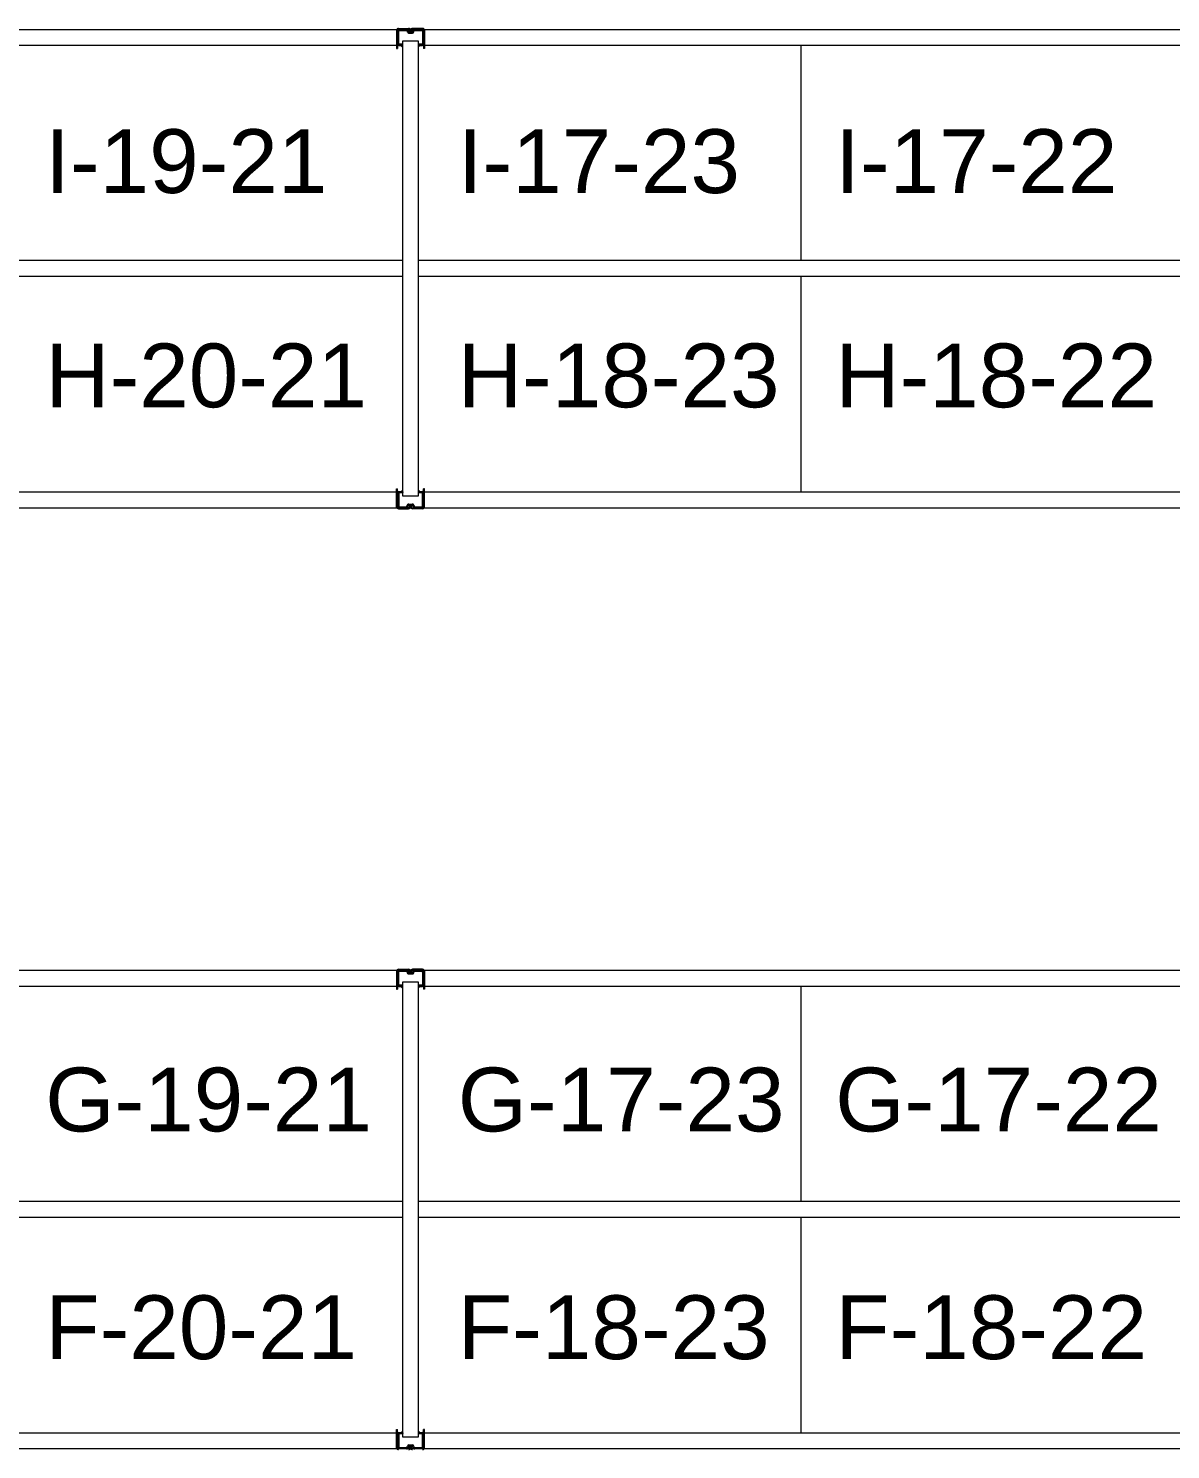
# Model space of a CAD drawing. Header units: inches. Extents: x 2743 to 10591, y -1604 to 5792.
# Drawn here: x 7648.8 to 7792.1, y 4045.9 to 4224.1 of the extents above; entities that cross this region are included whole.
import ezdxf

# ---------------------------------------------------------------- set-up
doc = ezdxf.new("R2010")
doc.units = ezdxf.units.IN
doc.header["$LTSCALE"] = 0.1875
doc.header["$MEASUREMENT"] = 0
for name, color, linetype, lineweight in [('22 Dimension', 7, 'Continuous', 5), ('32 Echelle', 160, 'Continuous', 15), ('33 Poutre', 30, 'Continuous', 15)]:
    doc.layers.add(name, color=color, linetype=linetype, lineweight=lineweight)
doc.styles.add('arial', font='')
doc.styles.get('arial').set_extended_font_data('Arial')

msp = doc.modelspace()

# ---------------------------------------------------------------- hatches: boundary and pattern name
at = {"layer": '32 Echelle'}
for points in [[(7695.77284, 4221.78941), (7695.77284, 4221.97691), (7695.58534, 4221.97691)], [(7695.77284, 4221.78941), (7695.77284, 4221.97691), (7695.58534, 4221.97691)], [(7697.77284, 4221.78941), (7697.77284, 4221.97691), (7697.96034, 4221.97691)], [(7697.77284, 4221.78941), (7697.77284, 4221.97691), (7697.96034, 4221.97691)], [(7695.77284, 4166.16441), (7695.77284, 4165.97691), (7695.58534, 4165.97691)], [(7695.77284, 4166.16441), (7695.77284, 4165.97691), (7695.58534, 4165.97691)], [(7697.77284, 4166.16441), (7697.77284, 4165.97691), (7697.96034, 4165.97691)], [(7697.77284, 4166.16441), (7697.77284, 4165.97691), (7697.96034, 4165.97691)], [(7695.77284, 4103.78941), (7695.77284, 4103.97691), (7695.58534, 4103.97691)], [(7695.77284, 4103.78941), (7695.77284, 4103.97691), (7695.58534, 4103.97691)], [(7697.77284, 4103.78941), (7697.77284, 4103.97691), (7697.96034, 4103.97691)], [(7697.77284, 4103.78941), (7697.77284, 4103.97691), (7697.96034, 4103.97691)], [(7695.77284, 4048.16441), (7695.77284, 4047.97691), (7695.58534, 4047.97691)], [(7695.77284, 4048.16441), (7695.77284, 4047.97691), (7695.58534, 4047.97691)], [(7697.77284, 4048.16441), (7697.77284, 4047.97691), (7697.96034, 4047.97691)], [(7697.77284, 4048.16441), (7697.77284, 4047.97691), (7697.96034, 4047.97691)]]:
    msp.add_hatch(color=256, dxfattribs=at).paths.add_polyline_path(points)

# ---------------------------------------------------------------- linework, layer by layer
at = {"layer": '22 Dimension'}
for p, q in [((7745.77284, 4194.97691), (7745.77284, 4221.97691)), ((7695.77284, 4194.97691), (7550.14784, 4194.97691)), ((7843.39784, 4194.97691), (7697.77284, 4194.97691)), ((7695.77284, 4192.97691), (7550.14784, 4192.97691)), ((7843.39784, 4192.97691), (7697.77284, 4192.97691)), ((7745.77284, 4165.97691), (7745.77284, 4192.97691)), ((7745.77284, 4076.97691), (7745.77284, 4103.97691)), ((7695.77284, 4076.97691), (7550.14784, 4076.97691)), ((7843.39784, 4076.97691), (7697.77284, 4076.97691)), ((7695.77284, 4074.97691), (7550.14784, 4074.97691)), ((7843.39784, 4074.97691), (7697.77284, 4074.97691)), ((7745.77284, 4047.97691), (7745.77284, 4074.97691))]:
    msp.add_line(p, q, dxfattribs=at)
at = {"layer": '32 Echelle', "linetype": 'Continuous', "lineweight": 25}
for p, q in [((7695.14788, 4223.79316), (7695.14788, 4222.16066)), ((7695.14788, 4223.79316), (7695.14788, 4222.16066)), ((7695.23788, 4222.16066), (7695.23788, 4223.79316)), ((7695.23788, 4222.16066), (7695.23788, 4223.79316)), ((7696.26047, 4223.97691), (7695.33163, 4223.97691)), ((7696.26047, 4223.97691), (7695.33163, 4223.97691)), ((7695.33163, 4223.88691), (7696.26047, 4223.88691)), ((7695.33163, 4223.88691), (7696.26047, 4223.88691)), ((7696.35012, 4223.82057), (7696.39403, 4223.67693)), ((7696.35012, 4223.82057), (7696.39403, 4223.67693)), ((7696.4801, 4223.70325), (7696.43619, 4223.84688)), ((7696.4801, 4223.70325), (7696.43619, 4223.84688)), ((7696.97592, 4223.63691), (7696.56975, 4223.63691)), ((7696.97592, 4223.63691), (7696.56975, 4223.63691)), ((7696.56975, 4223.54691), (7696.97592, 4223.54691)), ((7696.56975, 4223.54691), (7696.97592, 4223.54691)), ((7697.10949, 4223.84688), (7697.06557, 4223.70325)), ((7697.10949, 4223.84688), (7697.06557, 4223.70325)), ((7697.15164, 4223.67693), (7697.19555, 4223.82057)), ((7697.15164, 4223.67693), (7697.19555, 4223.82057)), ((7698.21404, 4223.97691), (7697.28521, 4223.97691)), ((7698.21404, 4223.97691), (7697.28521, 4223.97691)), ((7697.28521, 4223.88691), (7698.21404, 4223.88691)), ((7697.28521, 4223.88691), (7698.21404, 4223.88691)), ((7698.30779, 4223.79316), (7698.30779, 4222.16066)), ((7698.30779, 4223.79316), (7698.30779, 4222.16066)), ((7698.39779, 4222.16066), (7698.39779, 4223.79316)), ((7698.39779, 4222.16066), (7698.39779, 4223.79316)), ((7695.74788, 4222.06691), (7695.33163, 4222.06691)), ((7695.74788, 4222.06691), (7695.33163, 4222.06691)), ((7695.33163, 4221.97691), (7695.74788, 4221.97691)), ((7695.33163, 4221.97691), (7695.74788, 4221.97691)), ((7695.74788, 4221.97691), (7695.74788, 4222.06691)), ((7695.74788, 4221.97691), (7695.74788, 4222.06691)), ((7698.21404, 4222.06691), (7697.79779, 4222.06691)), ((7697.79779, 4222.06691), (7697.79779, 4221.97691)), ((7698.21404, 4222.06691), (7697.79779, 4222.06691)), ((7697.79779, 4222.06691), (7697.79779, 4221.97691)), ((7697.79779, 4221.97691), (7698.21404, 4221.97691)), ((7697.79779, 4221.97691), (7698.21404, 4221.97691)), ((7695.14788, 4164.16066), (7695.14788, 4165.79316)), ((7695.14788, 4164.16066), (7695.14788, 4165.79316)), ((7695.23788, 4165.79316), (7695.23788, 4164.16066)), ((7695.23788, 4165.79316), (7695.23788, 4164.16066)), ((7695.33163, 4165.97691), (7695.74788, 4165.97691)), ((7695.33163, 4165.97691), (7695.74788, 4165.97691)), ((7695.74788, 4165.88691), (7695.33163, 4165.88691)), ((7695.74788, 4165.88691), (7695.33163, 4165.88691)), ((7695.74788, 4165.97691), (7695.74788, 4165.88691)), ((7695.74788, 4165.97691), (7695.74788, 4165.88691)), ((7697.79779, 4165.97691), (7698.21404, 4165.97691)), ((7697.79779, 4165.88691), (7697.79779, 4165.97691)), ((7697.79779, 4165.97691), (7698.21404, 4165.97691)), ((7697.79779, 4165.88691), (7697.79779, 4165.97691)), ((7698.21404, 4165.88691), (7697.79779, 4165.88691)), ((7698.21404, 4165.88691), (7697.79779, 4165.88691)), ((7698.30779, 4164.16066), (7698.30779, 4165.79316)), ((7698.30779, 4164.16066), (7698.30779, 4165.79316)), ((7698.39779, 4165.79316), (7698.39779, 4164.16066)), ((7698.39779, 4165.79316), (7698.39779, 4164.16066)), ((7695.33163, 4164.06691), (7696.26047, 4164.06691)), ((7695.33163, 4164.06691), (7696.26047, 4164.06691)), ((7696.26047, 4163.97691), (7695.33163, 4163.97691)), ((7696.26047, 4163.97691), (7695.33163, 4163.97691)), ((7696.35012, 4164.13325), (7696.39403, 4164.27688)), ((7696.35012, 4164.13325), (7696.39403, 4164.27688)), ((7696.4801, 4164.25057), (7696.43619, 4164.10693)), ((7696.4801, 4164.25057), (7696.43619, 4164.10693)), ((7696.56975, 4164.40691), (7696.97592, 4164.40691)), ((7696.56975, 4164.40691), (7696.97592, 4164.40691)), ((7696.97592, 4164.31691), (7696.56975, 4164.31691)), ((7696.97592, 4164.31691), (7696.56975, 4164.31691)), ((7697.10949, 4164.10693), (7697.06557, 4164.25057)), ((7697.10949, 4164.10693), (7697.06557, 4164.25057)), ((7697.15164, 4164.27688), (7697.19555, 4164.13325)), ((7697.15164, 4164.27688), (7697.19555, 4164.13325)), ((7697.28521, 4164.06691), (7698.21404, 4164.06691)), ((7697.28521, 4164.06691), (7698.21404, 4164.06691)), ((7698.21404, 4163.97691), (7697.28521, 4163.97691)), ((7698.21404, 4163.97691), (7697.28521, 4163.97691)), ((7695.14788, 4105.79316), (7695.14788, 4104.16066)), ((7695.14788, 4105.79316), (7695.14788, 4104.16066)), ((7695.23788, 4104.16066), (7695.23788, 4105.79316)), ((7695.23788, 4104.16066), (7695.23788, 4105.79316)), ((7696.26047, 4105.97691), (7695.33163, 4105.97691)), ((7696.26047, 4105.97691), (7695.33163, 4105.97691)), ((7695.33163, 4105.88691), (7696.26047, 4105.88691)), ((7695.33163, 4105.88691), (7696.26047, 4105.88691)), ((7696.35012, 4105.82057), (7696.39403, 4105.67693)), ((7696.35012, 4105.82057), (7696.39403, 4105.67693)), ((7696.4801, 4105.70325), (7696.43619, 4105.84688)), ((7696.4801, 4105.70325), (7696.43619, 4105.84688)), ((7696.97592, 4105.63691), (7696.56975, 4105.63691)), ((7696.97592, 4105.63691), (7696.56975, 4105.63691)), ((7696.56975, 4105.54691), (7696.97592, 4105.54691)), ((7696.56975, 4105.54691), (7696.97592, 4105.54691)), ((7697.10949, 4105.84688), (7697.06557, 4105.70325)), ((7697.10949, 4105.84688), (7697.06557, 4105.70325)), ((7697.15164, 4105.67693), (7697.19555, 4105.82057)), ((7697.15164, 4105.67693), (7697.19555, 4105.82057)), ((7698.21404, 4105.97691), (7697.28521, 4105.97691)), ((7698.21404, 4105.97691), (7697.28521, 4105.97691)), ((7697.28521, 4105.88691), (7698.21404, 4105.88691)), ((7697.28521, 4105.88691), (7698.21404, 4105.88691)), ((7698.30779, 4105.79316), (7698.30779, 4104.16066)), ((7698.30779, 4105.79316), (7698.30779, 4104.16066)), ((7698.39779, 4104.16066), (7698.39779, 4105.79316)), ((7698.39779, 4104.16066), (7698.39779, 4105.79316)), ((7695.74788, 4104.06691), (7695.33163, 4104.06691)), ((7695.74788, 4104.06691), (7695.33163, 4104.06691)), ((7695.33163, 4103.97691), (7695.74788, 4103.97691)), ((7695.33163, 4103.97691), (7695.74788, 4103.97691)), ((7695.74788, 4103.97691), (7695.74788, 4104.06691)), ((7695.74788, 4103.97691), (7695.74788, 4104.06691)), ((7698.21404, 4104.06691), (7697.79779, 4104.06691)), ((7697.79779, 4104.06691), (7697.79779, 4103.97691)), ((7698.21404, 4104.06691), (7697.79779, 4104.06691)), ((7697.79779, 4104.06691), (7697.79779, 4103.97691)), ((7697.79779, 4103.97691), (7698.21404, 4103.97691)), ((7697.79779, 4103.97691), (7698.21404, 4103.97691)), ((7695.14788, 4046.16066), (7695.14788, 4047.79316)), ((7695.14788, 4046.16066), (7695.14788, 4047.79316)), ((7695.23788, 4047.79316), (7695.23788, 4046.16066)), ((7695.23788, 4047.79316), (7695.23788, 4046.16066)), ((7695.33163, 4047.97691), (7695.74788, 4047.97691)), ((7695.33163, 4047.97691), (7695.74788, 4047.97691)), ((7695.74788, 4047.88691), (7695.33163, 4047.88691)), ((7695.74788, 4047.88691), (7695.33163, 4047.88691)), ((7695.74788, 4047.97691), (7695.74788, 4047.88691)), ((7695.74788, 4047.97691), (7695.74788, 4047.88691)), ((7697.79779, 4047.97691), (7698.21404, 4047.97691)), ((7697.79779, 4047.88691), (7697.79779, 4047.97691)), ((7697.79779, 4047.97691), (7698.21404, 4047.97691)), ((7697.79779, 4047.88691), (7697.79779, 4047.97691)), ((7698.21404, 4047.88691), (7697.79779, 4047.88691)), ((7698.21404, 4047.88691), (7697.79779, 4047.88691)), ((7698.30779, 4046.16066), (7698.30779, 4047.79316)), ((7698.30779, 4046.16066), (7698.30779, 4047.79316)), ((7698.39779, 4047.79316), (7698.39779, 4046.16066)), ((7698.39779, 4047.79316), (7698.39779, 4046.16066)), ((7695.33163, 4046.06691), (7696.26047, 4046.06691)), ((7695.33163, 4046.06691), (7696.26047, 4046.06691)), ((7696.35012, 4046.13325), (7696.39403, 4046.27688)), ((7696.35012, 4046.13325), (7696.39403, 4046.27688)), ((7696.4801, 4046.25057), (7696.43619, 4046.10693)), ((7696.4801, 4046.25057), (7696.43619, 4046.10693)), ((7696.56975, 4046.40691), (7696.97592, 4046.40691)), ((7696.56975, 4046.40691), (7696.97592, 4046.40691)), ((7696.97592, 4046.31691), (7696.56975, 4046.31691)), ((7696.97592, 4046.31691), (7696.56975, 4046.31691)), ((7697.10949, 4046.10693), (7697.06557, 4046.25057)), ((7697.10949, 4046.10693), (7697.06557, 4046.25057)), ((7697.15164, 4046.27688), (7697.19555, 4046.13325)), ((7697.15164, 4046.27688), (7697.19555, 4046.13325)), ((7697.28521, 4046.06691), (7698.21404, 4046.06691)), ((7697.28521, 4046.06691), (7698.21404, 4046.06691)), ((7696.26047, 4045.97691), (7695.33163, 4045.97691)), ((7696.26047, 4045.97691), (7695.33163, 4045.97691)), ((7698.21404, 4045.97691), (7697.28521, 4045.97691)), ((7698.21404, 4045.97691), (7697.28521, 4045.97691))]:
    msp.add_line(p, q, dxfattribs=at)
at = {"layer": '32 Echelle'}
for p, q in [((7697.77284, 4222.47691), (7695.77284, 4222.47691)), ((7695.77284, 4222.47691), (7695.77284, 4165.47691)), ((7697.77284, 4222.47691), (7695.77284, 4222.47691)), ((7695.77284, 4222.47691), (7695.77284, 4165.47691)), ((7697.77284, 4165.47691), (7697.77284, 4222.47691)), ((7697.77284, 4165.47691), (7697.77284, 4222.47691)), ((7695.77284, 4221.97691), (7695.58534, 4221.97691)), ((7695.77284, 4221.78941), (7695.58534, 4221.97691)), ((7695.77284, 4221.97691), (7695.58534, 4221.97691)), ((7695.77284, 4221.78941), (7695.58534, 4221.97691)), ((7695.77284, 4221.78941), (7695.77284, 4221.97691)), ((7695.77284, 4221.78941), (7695.77284, 4221.97691)), ((7697.77284, 4221.97691), (7697.96034, 4221.97691)), ((7697.77284, 4221.78941), (7697.77284, 4221.97691)), ((7697.77284, 4221.78941), (7697.96034, 4221.97691)), ((7697.77284, 4221.97691), (7697.96034, 4221.97691)), ((7697.77284, 4221.78941), (7697.77284, 4221.97691)), ((7697.77284, 4221.78941), (7697.96034, 4221.97691)), ((7695.77284, 4166.16441), (7695.58534, 4165.97691)), ((7695.77284, 4166.16441), (7695.58534, 4165.97691)), ((7695.77284, 4165.97691), (7695.58534, 4165.97691)), ((7695.77284, 4165.97691), (7695.58534, 4165.97691)), ((7695.77284, 4166.16441), (7695.77284, 4165.97691)), ((7695.77284, 4166.16441), (7695.77284, 4165.97691)), ((7695.77284, 4165.47691), (7697.77284, 4165.47691)), ((7695.77284, 4165.47691), (7697.77284, 4165.47691)), ((7697.77284, 4166.16441), (7697.77284, 4165.97691)), ((7697.77284, 4166.16441), (7697.96034, 4165.97691)), ((7697.77284, 4166.16441), (7697.77284, 4165.97691)), ((7697.77284, 4166.16441), (7697.96034, 4165.97691)), ((7697.77284, 4165.97691), (7697.96034, 4165.97691)), ((7697.77284, 4165.97691), (7697.96034, 4165.97691)), ((7695.77284, 4103.97691), (7695.58534, 4103.97691)), ((7695.77284, 4103.78941), (7695.58534, 4103.97691)), ((7695.77284, 4103.97691), (7695.58534, 4103.97691)), ((7695.77284, 4103.78941), (7695.58534, 4103.97691)), ((7697.77284, 4104.47691), (7695.77284, 4104.47691)), ((7695.77284, 4104.47691), (7695.77284, 4047.47691)), ((7697.77284, 4104.47691), (7695.77284, 4104.47691)), ((7695.77284, 4104.47691), (7695.77284, 4047.47691)), ((7695.77284, 4103.78941), (7695.77284, 4103.97691)), ((7695.77284, 4103.78941), (7695.77284, 4103.97691)), ((7697.77284, 4047.47691), (7697.77284, 4104.47691)), ((7697.77284, 4047.47691), (7697.77284, 4104.47691)), ((7697.77284, 4103.97691), (7697.96034, 4103.97691)), ((7697.77284, 4103.78941), (7697.77284, 4103.97691)), ((7697.77284, 4103.78941), (7697.96034, 4103.97691)), ((7697.77284, 4103.97691), (7697.96034, 4103.97691)), ((7697.77284, 4103.78941), (7697.77284, 4103.97691)), ((7697.77284, 4103.78941), (7697.96034, 4103.97691)), ((7695.77284, 4048.16441), (7695.58534, 4047.97691)), ((7695.77284, 4048.16441), (7695.58534, 4047.97691)), ((7695.77284, 4047.97691), (7695.58534, 4047.97691)), ((7695.77284, 4047.97691), (7695.58534, 4047.97691)), ((7695.77284, 4048.16441), (7695.77284, 4047.97691)), ((7695.77284, 4048.16441), (7695.77284, 4047.97691)), ((7697.77284, 4048.16441), (7697.77284, 4047.97691)), ((7697.77284, 4048.16441), (7697.96034, 4047.97691)), ((7697.77284, 4048.16441), (7697.77284, 4047.97691)), ((7697.77284, 4048.16441), (7697.96034, 4047.97691)), ((7697.77284, 4047.97691), (7697.96034, 4047.97691)), ((7697.77284, 4047.97691), (7697.96034, 4047.97691)), ((7695.77284, 4047.47691), (7697.77284, 4047.47691)), ((7695.77284, 4047.47691), (7697.77284, 4047.47691))]:
    msp.add_line(p, q, dxfattribs=at)
at = {"layer": '32 Echelle', "linetype": 'Continuous', "lineweight": 25}
for centre, radius, start, end in [((7695.33163, 4223.79316), 0.18375, 90, 180), ((7695.33163, 4223.79316), 0.18375, 90, 180), ((7695.33163, 4223.79316), 0.09375, 90, 180), ((7695.33163, 4223.79316), 0.09375, 90, 180), ((7696.26047, 4223.79316), 0.18375, 17, 90), ((7696.26047, 4223.79316), 0.18375, 17, 90), ((7696.26047, 4223.79316), 0.09375, 17, 90), ((7696.26047, 4223.79316), 0.09375, 17, 90), ((7696.56975, 4223.73066), 0.18375, 197, 270), ((7696.56975, 4223.73066), 0.18375, 197, 270), ((7696.56975, 4223.73066), 0.09375, 197, 270), ((7696.56975, 4223.73066), 0.09375, 197, 270), ((7696.97592, 4223.73066), 0.09375, 270, 343), ((7696.97592, 4223.73066), 0.09375, 270, 343), ((7696.97592, 4223.73066), 0.18375, 270, 343), ((7696.97592, 4223.73066), 0.18375, 270, 343), ((7697.28521, 4223.79316), 0.18375, 90, 163), ((7697.28521, 4223.79316), 0.18375, 90, 163), ((7697.28521, 4223.79316), 0.09375, 90, 163), ((7697.28521, 4223.79316), 0.09375, 90, 163), ((7698.21404, 4223.79316), 0.18375, 0, 90), ((7698.21404, 4223.79316), 0.18375, 0, 90), ((7698.21404, 4223.79316), 0.09375, 0, 90), ((7698.21404, 4223.79316), 0.09375, 0, 90), ((7695.33163, 4222.16066), 0.18375, 180, 270), ((7695.33163, 4222.16066), 0.18375, 180, 270), ((7695.33163, 4222.16066), 0.09375, 180, 270), ((7695.33163, 4222.16066), 0.09375, 180, 270), ((7698.21404, 4222.16066), 0.09375, 270, 0), ((7698.21404, 4222.16066), 0.18375, 270, 0), ((7698.21404, 4222.16066), 0.09375, 270, 0), ((7698.21404, 4222.16066), 0.18375, 270, 0), ((7695.33163, 4165.79316), 0.18375, 90, 180), ((7695.33163, 4165.79316), 0.18375, 90, 180), ((7695.33163, 4165.79316), 0.09375, 90, 180), ((7695.33163, 4165.79316), 0.09375, 90, 180), ((7698.21404, 4165.79316), 0.18375, 0, 90), ((7698.21404, 4165.79316), 0.18375, 0, 90), ((7698.21404, 4165.79316), 0.09375, 0, 90), ((7698.21404, 4165.79316), 0.09375, 0, 90), ((7695.33163, 4164.16066), 0.18375, 180, 270), ((7695.33163, 4164.16066), 0.18375, 180, 270), ((7695.33163, 4164.16066), 0.09375, 180, 270), ((7695.33163, 4164.16066), 0.09375, 180, 270), ((7696.26047, 4164.16066), 0.09375, 270, 343), ((7696.26047, 4164.16066), 0.09375, 270, 343), ((7696.26047, 4164.16066), 0.18375, 270, 343), ((7696.26047, 4164.16066), 0.18375, 270, 343), ((7696.56975, 4164.22316), 0.18375, 90, 163), ((7696.56975, 4164.22316), 0.18375, 90, 163), ((7696.56975, 4164.22316), 0.09375, 90, 163), ((7696.56975, 4164.22316), 0.09375, 90, 163), ((7696.97592, 4164.22316), 0.18375, 17, 90), ((7696.97592, 4164.22316), 0.18375, 17, 90), ((7696.97592, 4164.22316), 0.09375, 17, 90), ((7696.97592, 4164.22316), 0.09375, 17, 90), ((7697.28521, 4164.16066), 0.18375, 197, 270), ((7697.28521, 4164.16066), 0.18375, 197, 270), ((7697.28521, 4164.16066), 0.09375, 197, 270), ((7697.28521, 4164.16066), 0.09375, 197, 270), ((7698.21404, 4164.16066), 0.09375, 270, 0), ((7698.21404, 4164.16066), 0.18375, 270, 0), ((7698.21404, 4164.16066), 0.09375, 270, 0), ((7698.21404, 4164.16066), 0.18375, 270, 0), ((7695.33163, 4105.79316), 0.18375, 90, 180), ((7695.33163, 4105.79316), 0.18375, 90, 180), ((7695.33163, 4105.79316), 0.09375, 90, 180), ((7695.33163, 4105.79316), 0.09375, 90, 180), ((7696.26047, 4105.79316), 0.18375, 17, 90), ((7696.26047, 4105.79316), 0.18375, 17, 90), ((7696.26047, 4105.79316), 0.09375, 17, 90), ((7696.26047, 4105.79316), 0.09375, 17, 90), ((7696.56975, 4105.73066), 0.18375, 197, 270), ((7696.56975, 4105.73066), 0.18375, 197, 270), ((7696.56975, 4105.73066), 0.09375, 197, 270), ((7696.56975, 4105.73066), 0.09375, 197, 270), ((7696.97592, 4105.73066), 0.09375, 270, 343), ((7696.97592, 4105.73066), 0.09375, 270, 343), ((7696.97592, 4105.73066), 0.18375, 270, 343), ((7696.97592, 4105.73066), 0.18375, 270, 343), ((7697.28521, 4105.79316), 0.18375, 90, 163), ((7697.28521, 4105.79316), 0.18375, 90, 163), ((7697.28521, 4105.79316), 0.09375, 90, 163), ((7697.28521, 4105.79316), 0.09375, 90, 163), ((7698.21404, 4105.79316), 0.18375, 0, 90), ((7698.21404, 4105.79316), 0.18375, 0, 90), ((7698.21404, 4105.79316), 0.09375, 0, 90), ((7698.21404, 4105.79316), 0.09375, 0, 90), ((7695.33163, 4104.16066), 0.18375, 180, 270), ((7695.33163, 4104.16066), 0.18375, 180, 270), ((7695.33163, 4104.16066), 0.09375, 180, 270), ((7695.33163, 4104.16066), 0.09375, 180, 270), ((7698.21404, 4104.16066), 0.09375, 270, 0), ((7698.21404, 4104.16066), 0.18375, 270, 0), ((7698.21404, 4104.16066), 0.09375, 270, 0), ((7698.21404, 4104.16066), 0.18375, 270, 0), ((7695.33163, 4047.79316), 0.18375, 90, 180), ((7695.33163, 4047.79316), 0.18375, 90, 180), ((7695.33163, 4047.79316), 0.09375, 90, 180), ((7695.33163, 4047.79316), 0.09375, 90, 180), ((7698.21404, 4047.79316), 0.18375, 0, 90), ((7698.21404, 4047.79316), 0.18375, 0, 90), ((7698.21404, 4047.79316), 0.09375, 0, 90), ((7698.21404, 4047.79316), 0.09375, 0, 90), ((7695.33163, 4046.16066), 0.18375, 180, 270), ((7695.33163, 4046.16066), 0.18375, 180, 270), ((7695.33163, 4046.16066), 0.09375, 180, 270), ((7695.33163, 4046.16066), 0.09375, 180, 270), ((7696.26047, 4046.16066), 0.09375, 270, 343), ((7696.26047, 4046.16066), 0.09375, 270, 343), ((7696.26047, 4046.16066), 0.18375, 270, 343), ((7696.26047, 4046.16066), 0.18375, 270, 343), ((7696.56975, 4046.22316), 0.18375, 90, 163), ((7696.56975, 4046.22316), 0.18375, 90, 163), ((7696.56975, 4046.22316), 0.09375, 90, 163), ((7696.56975, 4046.22316), 0.09375, 90, 163), ((7696.97592, 4046.22316), 0.18375, 17, 90), ((7696.97592, 4046.22316), 0.18375, 17, 90), ((7696.97592, 4046.22316), 0.09375, 17, 90), ((7696.97592, 4046.22316), 0.09375, 17, 90), ((7697.28521, 4046.16066), 0.18375, 197, 270), ((7697.28521, 4046.16066), 0.18375, 197, 270), ((7697.28521, 4046.16066), 0.09375, 197, 270), ((7697.28521, 4046.16066), 0.09375, 197, 270), ((7698.21404, 4046.16066), 0.09375, 270, 0), ((7698.21404, 4046.16066), 0.18375, 270, 0), ((7698.21404, 4046.16066), 0.09375, 270, 0), ((7698.21404, 4046.16066), 0.18375, 270, 0)]:
    msp.add_arc(centre, radius, start, end, dxfattribs=at)
at = {"layer": '33 Poutre'}
for p, q in [((7550.89784, 4223.97691), (7695.02284, 4223.97691)), ((7695.02284, 4223.97691), (7695.02284, 4221.97691)), ((7695.02284, 4223.85191), (7695.02284, 4221.59591)), ((7695.14184, 4223.85191), (7695.14184, 4221.59591)), ((7695.26684, 4224.09591), (7696.52884, 4224.09591)), ((7696.52884, 4223.97691), (7695.26684, 4223.97691)), ((7696.65384, 4223.63691), (7696.65384, 4223.85191)), ((7696.65384, 4223.63691), (7696.77284, 4223.63691)), ((7696.77284, 4223.63691), (7696.77284, 4223.85191)), ((7696.77284, 4223.63691), (7696.77284, 4223.85191)), ((7696.89184, 4223.63691), (7696.77284, 4223.63691)), ((7696.89184, 4223.63691), (7696.89184, 4223.85191)), ((7698.27884, 4224.09591), (7697.01684, 4224.09591)), ((7697.01684, 4223.97691), (7698.27884, 4223.97691)), ((7698.40384, 4223.85191), (7698.40384, 4221.59591)), ((7698.52284, 4223.97691), (7842.64784, 4223.97691)), ((7698.52284, 4223.97691), (7698.52284, 4221.97691)), ((7698.52284, 4223.85191), (7698.52284, 4221.59591)), ((7550.89784, 4221.97691), (7695.02284, 4221.97691)), ((7695.02284, 4221.59591), (7695.14184, 4221.59591)), ((7698.52284, 4221.59591), (7698.40384, 4221.59591)), ((7698.52284, 4221.97691), (7842.64784, 4221.97691)), ((7550.89784, 4165.97691), (7695.02284, 4165.97691)), ((7695.02284, 4164.10191), (7695.02284, 4166.35791)), ((7695.02284, 4166.35791), (7695.14184, 4166.35791)), ((7695.02284, 4163.97691), (7695.02284, 4165.97691)), ((7695.14184, 4164.10191), (7695.14184, 4166.35791)), ((7698.52284, 4166.35791), (7698.40384, 4166.35791)), ((7698.40384, 4164.10191), (7698.40384, 4166.35791)), ((7698.52284, 4164.10191), (7698.52284, 4166.35791)), ((7698.52284, 4165.97691), (7842.64784, 4165.97691)), ((7698.52284, 4163.97691), (7698.52284, 4165.97691)), ((7550.89784, 4163.97691), (7695.02284, 4163.97691)), ((7696.52884, 4163.97691), (7695.26684, 4163.97691)), ((7695.26684, 4163.85791), (7696.52884, 4163.85791)), ((7696.65384, 4164.31691), (7696.65384, 4164.10191)), ((7696.65384, 4164.31691), (7696.77284, 4164.31691)), ((7696.77284, 4164.31691), (7696.77284, 4164.10191)), ((7696.77284, 4164.31691), (7696.77284, 4164.10191)), ((7696.89184, 4164.31691), (7696.77284, 4164.31691)), ((7696.89184, 4164.31691), (7696.89184, 4164.10191)), ((7697.01684, 4163.97691), (7698.27884, 4163.97691)), ((7698.27884, 4163.85791), (7697.01684, 4163.85791)), ((7698.52284, 4163.97691), (7842.64784, 4163.97691)), ((7550.89784, 4105.97691), (7695.02284, 4105.97691)), ((7695.02284, 4105.97691), (7695.02284, 4103.97691)), ((7695.02284, 4105.85191), (7695.02284, 4103.59591)), ((7695.14184, 4105.85191), (7695.14184, 4103.59591)), ((7695.26684, 4106.09591), (7696.52884, 4106.09591)), ((7696.52884, 4105.97691), (7695.26684, 4105.97691)), ((7696.65384, 4105.63691), (7696.65384, 4105.85191)), ((7696.65384, 4105.63691), (7696.77284, 4105.63691)), ((7696.77284, 4105.63691), (7696.77284, 4105.85191)), ((7696.77284, 4105.63691), (7696.77284, 4105.85191)), ((7696.89184, 4105.63691), (7696.77284, 4105.63691)), ((7696.89184, 4105.63691), (7696.89184, 4105.85191)), ((7698.27884, 4106.09591), (7697.01684, 4106.09591)), ((7697.01684, 4105.97691), (7698.27884, 4105.97691)), ((7698.40384, 4105.85191), (7698.40384, 4103.59591)), ((7698.52284, 4105.97691), (7842.64784, 4105.97691)), ((7698.52284, 4105.97691), (7698.52284, 4103.97691)), ((7698.52284, 4105.85191), (7698.52284, 4103.59591)), ((7550.89784, 4103.97691), (7695.02284, 4103.97691)), ((7695.02284, 4103.59591), (7695.14184, 4103.59591)), ((7698.52284, 4103.59591), (7698.40384, 4103.59591)), ((7698.52284, 4103.97691), (7842.64784, 4103.97691)), ((7550.89784, 4047.97691), (7695.02284, 4047.97691)), ((7695.02284, 4046.10191), (7695.02284, 4048.35791)), ((7695.02284, 4048.35791), (7695.14184, 4048.35791)), ((7695.02284, 4045.97691), (7695.02284, 4047.97691)), ((7695.14184, 4046.10191), (7695.14184, 4048.35791)), ((7698.52284, 4048.35791), (7698.40384, 4048.35791)), ((7698.40384, 4046.10191), (7698.40384, 4048.35791)), ((7698.52284, 4046.10191), (7698.52284, 4048.35791)), ((7698.52284, 4047.97691), (7842.64784, 4047.97691)), ((7698.52284, 4045.97691), (7698.52284, 4047.97691)), ((7696.65384, 4046.31691), (7696.65384, 4046.10191)), ((7696.65384, 4046.31691), (7696.77284, 4046.31691)), ((7696.77284, 4046.31691), (7696.77284, 4046.10191)), ((7696.77284, 4046.31691), (7696.77284, 4046.10191)), ((7696.89184, 4046.31691), (7696.77284, 4046.31691)), ((7696.89184, 4046.31691), (7696.89184, 4046.10191)), ((7550.89784, 4045.97691), (7695.02284, 4045.97691)), ((7696.52884, 4045.97691), (7695.26684, 4045.97691)), ((7697.01684, 4045.97691), (7698.27884, 4045.97691)), ((7698.52284, 4045.97691), (7842.64784, 4045.97691))]:
    msp.add_line(p, q, dxfattribs=at)
for centre, radius, start, end in [((7695.26684, 4223.85191), 0.244, 90, 180), ((7695.26684, 4223.85191), 0.125, 90, 180), ((7696.52884, 4223.85191), 0.244, 0, 90), ((7696.52884, 4223.85191), 0.125, 0, 90), ((7697.01684, 4223.85191), 0.244, 90, 180), ((7697.01684, 4223.85191), 0.125, 90, 180), ((7698.27884, 4223.85191), 0.244, 0, 90), ((7698.27884, 4223.85191), 0.125, 0, 90), ((7695.26684, 4164.10191), 0.244, 180, 270), ((7695.26684, 4164.10191), 0.125, 180, 270), ((7696.52884, 4164.10191), 0.125, 270, 0), ((7696.52884, 4164.10191), 0.244, 270, 0), ((7697.01684, 4164.10191), 0.244, 180, 270), ((7697.01684, 4164.10191), 0.125, 180, 270), ((7698.27884, 4164.10191), 0.244, 270, 0), ((7698.27884, 4164.10191), 0.125, 270, 0), ((7695.26684, 4105.85191), 0.244, 90, 180), ((7695.26684, 4105.85191), 0.125, 90, 180), ((7696.52884, 4105.85191), 0.244, 0, 90), ((7696.52884, 4105.85191), 0.125, 0, 90), ((7697.01684, 4105.85191), 0.244, 90, 180), ((7697.01684, 4105.85191), 0.125, 90, 180), ((7698.27884, 4105.85191), 0.244, 0, 90), ((7698.27884, 4105.85191), 0.125, 0, 90), ((7695.26684, 4046.10191), 0.244, 180, 270), ((7695.26684, 4046.10191), 0.125, 180, 270), ((7696.52884, 4046.10191), 0.125, 270, 0), ((7696.52884, 4046.10191), 0.244, 270, 0), ((7697.01684, 4046.10191), 0.244, 180, 270), ((7697.01684, 4046.10191), 0.125, 180, 270), ((7698.27884, 4046.10191), 0.244, 270, 0), ((7698.27884, 4046.10191), 0.125, 270, 0)]:
    msp.add_arc(centre, radius, start, end, dxfattribs=at)

# ---------------------------------------------------------------- texts
at = {"layer": '22 Dimension', "char_height": 8, "attachment_point": 1, "style": 'arial'}
for s, insert in [('{\\fArial Unicode MS|b0|i0|c0|p2;\\C8;I-19-21}', (7650.93271, 4211.44855)), ('{\\fArial Unicode MS|b0|i0|c0|p2;\\C8;I-17-23}', (7702.69382, 4211.44855)), ('{\\fArial Unicode MS|b0|i0|c0|p2;\\C8;I-17-22}', (7750.04985, 4211.44855)), ('{\\fArial Unicode MS|b0|i0|c0|p2;\\C8;H-20-21}', (7650.93271, 4184.57601)), ('{\\fArial Unicode MS|b0|i0|c0|p2;\\C8;H-18-23}', (7702.69382, 4184.57601)), ('{\\fArial Unicode MS|b0|i0|c0|p2;\\C8;H-18-22}', (7750.04985, 4184.57601)), ('{\\fArial Unicode MS|b0|i0|c0|p2;\\C8;G-19-21}', (7650.93271, 4093.76122)), ('{\\fArial Unicode MS|b0|i0|c0|p2;\\C8;G-17-23}', (7702.69382, 4093.76122)), ('{\\fArial Unicode MS|b0|i0|c0|p2;\\C8;G-17-22}', (7750.04985, 4093.76122)), ('{\\fArial Unicode MS|b0|i0|c0|p2;\\C8;F-20-21}', (7650.93271, 4065.20067)), ('{\\fArial Unicode MS|b0|i0|c0|p2;\\C8;F-18-23}', (7702.69382, 4065.20067)), ('{\\fArial Unicode MS|b0|i0|c0|p2;\\C8;F-18-22}', (7750.04985, 4065.20067))]:
    msp.add_mtext_dynamic_manual_height_columns(s, width=68.8901007, gutter_width=5, heights=[0], dxfattribs=dict(at, insert=insert))

doc.saveas('drawing.dxf')
